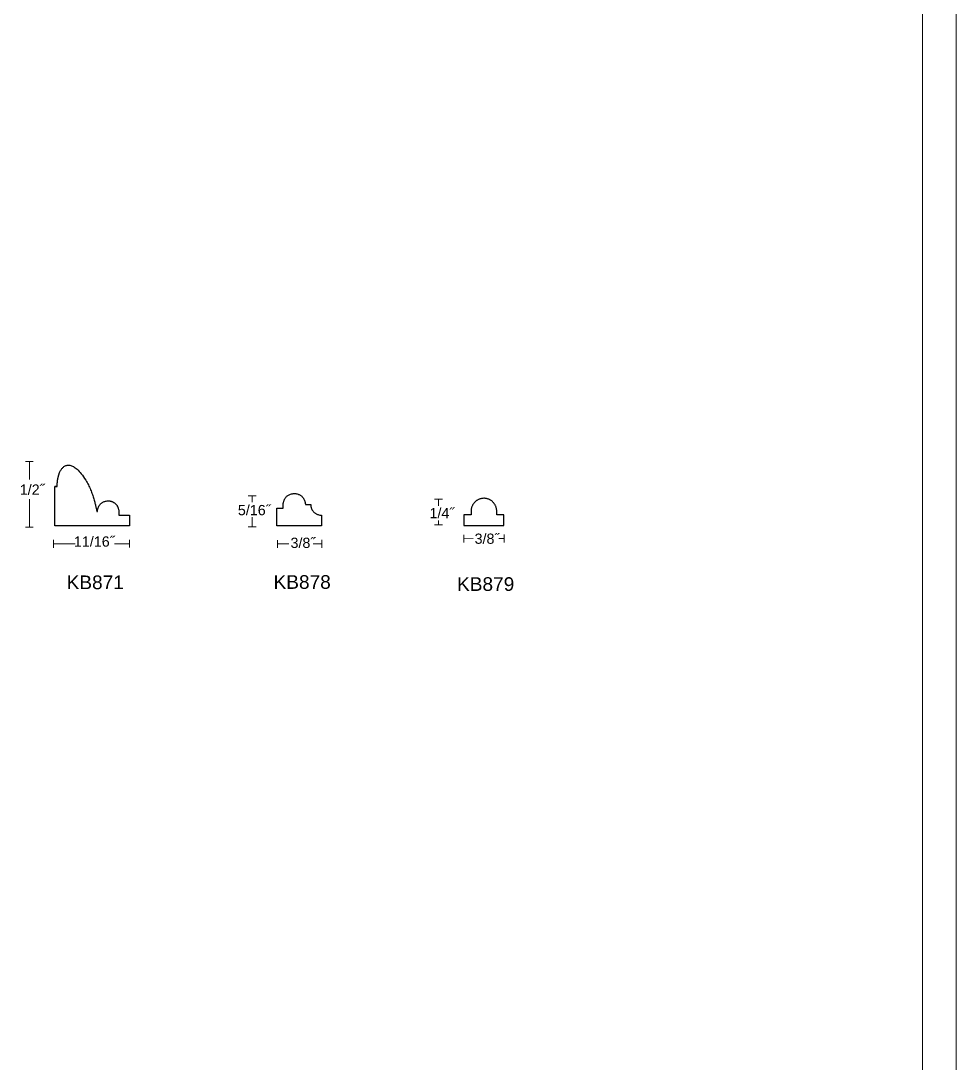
# Model space of a CAD drawing. Extents: x -7.6 to 25.2, y -14.8 to 21.1.
# Drawn here: x 16.98 to 25.2, y -5.66 to 3.5 of the extents above; entities that cross this region are included whole.
import ezdxf

# ---------------------------------------------------------------- set-up
doc = ezdxf.new("R2010")
doc.units = 0
doc.header["$MEASUREMENT"] = 0
doc.layers.add('DO NOT PLOT', color=2, linetype='Continuous', plot=False)
doc.layers.add('LAYER_1', color=7, linetype='Continuous')

# ---------------------------------------------------------------- blocks, each defined once
blk = doc.blocks.new('KB871')
at = {"flags": 128}
blk.add_lwpolyline([(0.0207, 0.3437), (0.0205, 0.3437), (0.0203, 0.3437), (0.02, 0.3437), (0.0196, 0.3437), (0.0192, 0.3437), (0.0187, 0.3437), (0.0181, 0.3437), (0.0175, 0.3437), (0.0168, 0.3437), (0.0161, 0.3437), (0.0153, 0.3437), (0.0145, 0.3437), (0.0137, 0.3437), (0.0129, 0.3437), (0.0121, 0.3437), (0.0112, 0.3437), (0.0103, 0.3437), (0.0095, 0.3437), (0.0086, 0.3437), (0.0078, 0.3437), (0.007, 0.3437), (0.0061, 0.3437), (0.0054, 0.3437), (0.0046, 0.3437), (0.0039, 0.3437), (0.0032, 0.3437), (0.0026, 0.3437), (0.002, 0.3437), (0.0015, 0.3437), (0.0011, 0.3437), (0.0007, 0.3437), (0.0004, 0.3437), (0.0002, 0.3437), (0, 0.3437), (0, 0.3437), (0, 0.3437), (0.0002, 0.3437), (0.0004, 0.3437), (0.0007, 0.3437), (0.0011, 0.3437), (0.0015, 0.3437), (0.002, 0.3437), (0.0026, 0.3437), (0.0032, 0.3437), (0.0039, 0.3437), (0.0046, 0.3437), (0.0054, 0.3437), (0.0061, 0.3437), (0.007, 0.3437), (0.0078, 0.3437), (0.0086, 0.3437), (0.0095, 0.3437), (0.0103, 0.3437), (0.0112, 0.3437), (0.0121, 0.3437), (0.0129, 0.3437), (0.0137, 0.3437), (0.0145, 0.3437), (0.0153, 0.3437), (0.0161, 0.3437), (0.0168, 0.3437), (0.0175, 0.3437), (0.0181, 0.3437), (0.0187, 0.3437), (0.0192, 0.3437), (0.0196, 0.3437), (0.02, 0.3437), (0.0203, 0.3437), (0.0205, 0.3437), (0.0207, 0.3437), (0.0207, 0.3437), (0.0207, 0.3453), (0.0207, 0.347), (0.0207, 0.3489), (0.0208, 0.3509), (0.0208, 0.3531), (0.0209, 0.3554), (0.021, 0.3578), (0.0211, 0.3604), (0.0212, 0.3631), (0.0214, 0.3659), (0.0216, 0.3688), (0.0218, 0.3717), (0.022, 0.3748), (0.0223, 0.378), (0.0225, 0.3813), (0.0229, 0.3846), (0.0233, 0.3881), (0.0237, 0.3916), (0.0241, 0.3951), (0.0246, 0.3988), (0.0251, 0.4024), (0.0257, 0.4062), (0.0264, 0.4099), (0.0271, 0.4137), (0.0278, 0.4176), (0.0286, 0.4214), (0.0294, 0.4253), (0.0303, 0.4292), (0.0313, 0.4331), (0.0323, 0.4371), (0.0334, 0.441), (0.0346, 0.4449), (0.0358, 0.4488), (0.0371, 0.4527), (0.0385, 0.4566), (0.04, 0.4604), (0.0425, 0.4668), (0.0452, 0.4731), (0.0482, 0.4792), (0.0514, 0.4851), (0.0548, 0.4908), (0.0585, 0.4963), (0.0624, 0.5016), (0.0665, 0.5065), (0.0708, 0.5111), (0.0754, 0.5153), (0.0802, 0.5192), (0.0853, 0.5226), (0.0906, 0.5256), (0.0961, 0.5281), (0.1018, 0.5301), (0.1077, 0.5315), (0.1139, 0.5324), (0.1203, 0.5327), (0.1269, 0.5323), (0.1337, 0.5313), (0.1408, 0.5295), (0.1481, 0.5271), (0.1556, 0.5239), (0.1633, 0.5199), (0.1712, 0.5151), (0.1794, 0.5095), (0.1877, 0.503), (0.1963, 0.4956), (0.2051, 0.4872), (0.2141, 0.4779), (0.2233, 0.4676), (0.2328, 0.4562), (0.2424, 0.4438), (0.2522, 0.4303), (0.2623, 0.4157), (0.2726, 0.4), (0.2786, 0.3898), (0.2844, 0.3795), (0.2899, 0.3691), (0.2952, 0.3586), (0.3004, 0.348), (0.3053, 0.3375), (0.31, 0.3269), (0.3144, 0.3163), (0.3187, 0.3058), (0.3228, 0.2954), (0.3267, 0.285), (0.3304, 0.2747), (0.3339, 0.2646), (0.3372, 0.2547), (0.3403, 0.2449), (0.3433, 0.2354), (0.346, 0.226), (0.3486, 0.217), (0.3511, 0.2082), (0.3533, 0.1997), (0.3554, 0.1916), (0.3574, 0.1838), (0.3592, 0.1763), (0.3608, 0.1693), (0.3623, 0.1627), (0.3636, 0.1566), (0.3648, 0.1509), (0.3659, 0.1457), (0.3668, 0.1411), (0.3676, 0.1369), (0.3682, 0.1334), (0.3687, 0.1304), (0.3691, 0.1281), (0.3694, 0.1264), (0.3696, 0.1254), (0.3697, 0.125), (0.3697, 0.125), (0.3697, 0.125), (0.3698, 0.125), (0.3698, 0.125), (0.3699, 0.125), (0.3701, 0.125), (0.3702, 0.125), (0.3703, 0.125), (0.3705, 0.125), (0.3707, 0.125), (0.3708, 0.125), (0.371, 0.125), (0.3712, 0.125), (0.3714, 0.125), (0.3717, 0.125), (0.3719, 0.125), (0.3721, 0.125), (0.3723, 0.125), (0.3725, 0.125), (0.3728, 0.125), (0.373, 0.125), (0.3732, 0.125), (0.3734, 0.125), (0.3736, 0.125), (0.3738, 0.125), (0.374, 0.125), (0.3742, 0.125), (0.3743, 0.125), (0.3745, 0.125), (0.3746, 0.125), (0.3747, 0.125), (0.3748, 0.125), (0.3749, 0.125), (0.3749, 0.125), (0.375, 0.125), (0.375, 0.125), (0.375, 0.1252), (0.375, 0.1258), (0.375, 0.1267), (0.3751, 0.128), (0.3752, 0.1296), (0.3754, 0.1314), (0.3757, 0.1336), (0.376, 0.136), (0.3764, 0.1386), (0.3769, 0.1414), (0.3776, 0.1445), (0.3784, 0.1477), (0.3793, 0.151), (0.3804, 0.1545), (0.3816, 0.158), (0.3831, 0.1617), (0.3847, 0.1654), (0.3865, 0.1691), (0.3885, 0.1729), (0.3908, 0.1766), (0.3933, 0.1803), (0.396, 0.184), (0.3991, 0.1876), (0.4023, 0.1911), (0.4059, 0.1946), (0.4098, 0.1978), (0.414, 0.201), (0.4185, 0.2039), (0.4233, 0.2067), (0.4285, 0.2092), (0.434, 0.2115), (0.4399, 0.2136), (0.4462, 0.2153), (0.4529, 0.2168), (0.46, 0.2179), (0.4675, 0.2187), (0.4704, 0.2188), (0.4733, 0.2187), (0.4764, 0.2185), (0.4795, 0.2182), (0.4827, 0.2178), (0.486, 0.2172), (0.4894, 0.2164), (0.4927, 0.2156), (0.4962, 0.2145), (0.4996, 0.2134), (0.5031, 0.2121), (0.5065, 0.2106), (0.51, 0.209), (0.5134, 0.2073), (0.5168, 0.2053), (0.5202, 0.2033), (0.5235, 0.201), (0.5267, 0.1986), (0.5299, 0.1961), (0.533, 0.1933), (0.536, 0.1904), (0.5389, 0.1874), (0.5417, 0.1841), (0.5444, 0.1807), (0.5469, 0.1771), (0.5492, 0.1733), (0.5515, 0.1693), (0.5535, 0.1652), (0.5554, 0.1608), (0.557, 0.1563), (0.5585, 0.1516), (0.5598, 0.1467), (0.5608, 0.1415), (0.5616, 0.1362), (0.5622, 0.1307), (0.5625, 0.125), (0.5625, 0.1249), (0.5625, 0.1247), (0.5625, 0.1244), (0.5625, 0.1239), (0.5625, 0.1234), (0.5625, 0.1227), (0.5625, 0.1219), (0.5625, 0.1211), (0.5625, 0.1201), (0.5625, 0.1191), (0.5625, 0.118), (0.5625, 0.1169), (0.5625, 0.1157), (0.5625, 0.1145), (0.5625, 0.1132), (0.5625, 0.112), (0.5625, 0.1107), (0.5625, 0.1094), (0.5625, 0.1081), (0.5625, 0.1068), (0.5625, 0.1055), (0.5625, 0.1043), (0.5625, 0.103), (0.5625, 0.1019), (0.5625, 0.1007), (0.5625, 0.0996), (0.5625, 0.0986), (0.5625, 0.0977), (0.5625, 0.0968), (0.5625, 0.0961), (0.5625, 0.0954), (0.5625, 0.0948), (0.5625, 0.0944), (0.5625, 0.094), (0.5625, 0.0938), (0.5625, 0.0938), (0.5627, 0.0938), (0.5633, 0.0938), (0.5643, 0.0938), (0.5657, 0.0938), (0.5674, 0.0938), (0.5694, 0.0938), (0.5717, 0.0938), (0.5743, 0.0938), (0.5771, 0.0938), (0.5802, 0.0938), (0.5834, 0.0938), (0.5868, 0.0938), (0.5903, 0.0938), (0.594, 0.0938), (0.5977, 0.0938), (0.6016, 0.0938), (0.6054, 0.0938), (0.6093, 0.0938), (0.6133, 0.0938), (0.6171, 0.0938), (0.621, 0.0938), (0.6247, 0.0938), (0.6284, 0.0938), (0.6319, 0.0938), (0.6353, 0.0938), (0.6385, 0.0938), (0.6416, 0.0938), (0.6444, 0.0938), (0.647, 0.0938), (0.6493, 0.0938), (0.6513, 0.0938), (0.653, 0.0938), (0.6544, 0.0938), (0.6554, 0.0938), (0.656, 0.0938), (0.6562, 0.0938), (0.6562, 0.0935), (0.6562, 0.0929), (0.6562, 0.0919), (0.6562, 0.0905), (0.6562, 0.0888), (0.6562, 0.0868), (0.6562, 0.0845), (0.6562, 0.0819), (0.6562, 0.0791), (0.6562, 0.0761), (0.6562, 0.0728), (0.6562, 0.0694), (0.6562, 0.0659), (0.6562, 0.0622), (0.6562, 0.0585), (0.6562, 0.0547), (0.6562, 0.0508), (0.6562, 0.0469), (0.6562, 0.043), (0.6562, 0.0391), (0.6562, 0.0353), (0.6562, 0.0315), (0.6562, 0.0278), (0.6562, 0.0243), (0.6562, 0.0209), (0.6562, 0.0177), (0.6562, 0.0146), (0.6562, 0.0118), (0.6562, 0.0093), (0.6562, 0.0069), (0.6562, 0.0049), (0.6562, 0.0032), (0.6562, 0.0018), (0.6562, 0.0008), (0.6562, 0.0002), (0.6562, 0), (0.6547, 0), (0.6504, 0), (0.6433, 0), (0.6337, 0), (0.6218, 0), (0.6076, 0), (0.5914, 0), (0.5734, 0), (0.5537, 0), (0.5325, 0), (0.5099, 0), (0.4861, 0), (0.4613, 0), (0.4357, 0), (0.4094, 0), (0.3826, 0), (0.3554, 0), (0.3281, 0), (0.3008, 0), (0.2737, 0), (0.2468, 0), (0.2205, 0), (0.1949, 0), (0.1701, 0), (0.1464, 0), (0.1238, 0), (0.1025, 0), (0.0828, 0), (0.0648, 0), (0.0486, 0), (0.0345, 0), (0.0225, 0), (0.0129, 0), (0.0059, 0), (0.0015, 0), (0, 0), (0, 0.0008), (0, 0.0031), (0, 0.0068), (0, 0.0118), (0, 0.0181), (0, 0.0255), (0, 0.0339), (0, 0.0434), (0, 0.0537), (0, 0.0648), (0, 0.0767), (0, 0.0891), (0, 0.1021), (0, 0.1155), (0, 0.1293), (0, 0.1433), (0, 0.1576), (0, 0.1719), (0, 0.1862), (0, 0.2004), (0, 0.2144), (0, 0.2282), (0, 0.2416), (0, 0.2546), (0, 0.2671), (0, 0.2789), (0, 0.29), (0, 0.3004), (0, 0.3098), (0, 0.3183), (0, 0.3257), (0, 0.3319), (0, 0.337), (0, 0.3407), (0, 0.343), (0, 0.3437)], dxfattribs=at)
blk = doc.blocks.new('KB878')
at = {"flags": 128}
blk.add_lwpolyline([(0.1953, 0), (0.179, 0), (0.1629, 0), (0.1469, 0), (0.1313, 0), (0.116, 0), (0.1013, 0), (0.0871, 0), (0.0737, 0), (0.061, 0), (0.0493, 0), (0.0386, 0), (0.0289, 0), (0.0205, 0), (0.0134, 0), (0.0077, 0), (0.0035, 0), (0.0009, 0), (0, 0), (0, 0.0004), (0, 0.0014), (0, 0.0031), (0, 0.0054), (0, 0.0082), (0, 0.0116), (0, 0.0154), (0, 0.0197), (0, 0.0244), (0, 0.0295), (0, 0.0348), (0, 0.0405), (0, 0.0464), (0, 0.0525), (0, 0.0588), (0, 0.0652), (0, 0.0716), (0, 0.0781), (0, 0.0846), (0, 0.0911), (0, 0.0975), (0, 0.1037), (0, 0.1098), (0, 0.1157), (0, 0.1214), (0, 0.1268), (0, 0.1318), (0, 0.1365), (0, 0.1408), (0, 0.1447), (0, 0.148), (0, 0.1509), (0, 0.1532), (0, 0.1549), (0, 0.1559), (0, 0.1563), (0.0001, 0.1563), (0.0005, 0.1563), (0.0011, 0.1563), (0.0019, 0.1563), (0.0029, 0.1563), (0.0041, 0.1563), (0.0055, 0.1563), (0.007, 0.1563), (0.0086, 0.1563), (0.0104, 0.1563), (0.0123, 0.1563), (0.0143, 0.1563), (0.0164, 0.1563), (0.0186, 0.1563), (0.0208, 0.1563), (0.0231, 0.1563), (0.0253, 0.1563), (0.0276, 0.1563), (0.0299, 0.1563), (0.0322, 0.1563), (0.0345, 0.1563), (0.0367, 0.1563), (0.0389, 0.1563), (0.041, 0.1563), (0.043, 0.1563), (0.0449, 0.1563), (0.0466, 0.1563), (0.0483, 0.1563), (0.0498, 0.1563), (0.0512, 0.1563), (0.0524, 0.1563), (0.0534, 0.1563), (0.0542, 0.1563), (0.0548, 0.1563), (0.0552, 0.1563), (0.0553, 0.1563), (0.0551, 0.1577), (0.0548, 0.1595), (0.0546, 0.1616), (0.0544, 0.1642), (0.0542, 0.167), (0.0541, 0.1702), (0.054, 0.1737), (0.0541, 0.1774), (0.0542, 0.1813), (0.0545, 0.1855), (0.0548, 0.1898), (0.0554, 0.1943), (0.056, 0.1989), (0.0569, 0.2036), (0.058, 0.2084), (0.0592, 0.2133), (0.0607, 0.2182), (0.0624, 0.2231), (0.0644, 0.228), (0.0667, 0.2328), (0.0692, 0.2376), (0.0721, 0.2423), (0.0753, 0.2469), (0.0788, 0.2513), (0.0826, 0.2556), (0.0868, 0.2597), (0.0914, 0.2636), (0.0964, 0.2672), (0.1019, 0.2706), (0.1077, 0.2737), (0.114, 0.2765), (0.1207, 0.2789), (0.128, 0.281), (0.1357, 0.2827), (0.1439, 0.284), (0.1526, 0.2849), (0.1598, 0.2845), (0.1667, 0.2837), (0.1732, 0.2826), (0.1793, 0.2811), (0.1852, 0.2793), (0.1907, 0.2773), (0.1959, 0.275), (0.2008, 0.2724), (0.2054, 0.2696), (0.2098, 0.2666), (0.2138, 0.2634), (0.2176, 0.26), (0.2212, 0.2565), (0.2244, 0.2529), (0.2275, 0.2492), (0.2303, 0.2454), (0.2329, 0.2416), (0.2352, 0.2377), (0.2374, 0.2339), (0.2393, 0.23), (0.2411, 0.2262), (0.2427, 0.2224), (0.2441, 0.2187), (0.2453, 0.2151), (0.2464, 0.2116), (0.2473, 0.2083), (0.2481, 0.2051), (0.2487, 0.2021), (0.2492, 0.1994), (0.2496, 0.1968), (0.2499, 0.1945), (0.2501, 0.1925), (0.2502, 0.1907), (0.2502, 0.1893), (0.2501, 0.1882), (0.25, 0.1875), (0.2501, 0.1875), (0.2504, 0.1875), (0.2509, 0.1875), (0.2516, 0.1875), (0.2525, 0.1875), (0.2535, 0.1875), (0.2546, 0.1875), (0.2559, 0.1875), (0.2573, 0.1875), (0.2588, 0.1875), (0.2605, 0.1875), (0.2621, 0.1875), (0.2639, 0.1875), (0.2657, 0.1875), (0.2676, 0.1875), (0.2695, 0.1875), (0.2715, 0.1875), (0.2734, 0.1875), (0.2754, 0.1875), (0.2773, 0.1875), (0.2792, 0.1875), (0.2811, 0.1875), (0.2829, 0.1875), (0.2847, 0.1875), (0.2864, 0.1875), (0.288, 0.1875), (0.2895, 0.1875), (0.2909, 0.1875), (0.2922, 0.1875), (0.2934, 0.1875), (0.2944, 0.1875), (0.2953, 0.1875), (0.2959, 0.1875), (0.2964, 0.1875), (0.2968, 0.1875), (0.2969, 0.1875), (0.2969, 0.1873), (0.2969, 0.1867), (0.2969, 0.1858), (0.297, 0.1845), (0.2971, 0.1829), (0.2972, 0.181), (0.2975, 0.1788), (0.2978, 0.1764), (0.2982, 0.1738), (0.2987, 0.1709), (0.2993, 0.1679), (0.3001, 0.1646), (0.301, 0.1613), (0.3021, 0.1578), (0.3033, 0.1542), (0.3047, 0.1505), (0.3064, 0.1468), (0.3082, 0.1431), (0.3102, 0.1393), (0.3125, 0.1355), (0.315, 0.1318), (0.3178, 0.1281), (0.3208, 0.1245), (0.3242, 0.1209), (0.3278, 0.1175), (0.3317, 0.1143), (0.336, 0.1111), (0.3405, 0.1082), (0.3455, 0.1055), (0.3507, 0.1029), (0.3564, 0.1007), (0.3624, 0.0987), (0.3688, 0.097), (0.3757, 0.0955), (0.3829, 0.0945), (0.3906, 0.0938), (0.3906, 0.0935), (0.3906, 0.0929), (0.3906, 0.0919), (0.3906, 0.0905), (0.3906, 0.0888), (0.3906, 0.0868), (0.3906, 0.0845), (0.3906, 0.0819), (0.3906, 0.0791), (0.3906, 0.0761), (0.3906, 0.0728), (0.3906, 0.0694), (0.3906, 0.0659), (0.3906, 0.0622), (0.3906, 0.0585), (0.3906, 0.0547), (0.3906, 0.0508), (0.3906, 0.0469), (0.3906, 0.043), (0.3906, 0.0391), (0.3906, 0.0353), (0.3906, 0.0315), (0.3906, 0.0278), (0.3906, 0.0243), (0.3906, 0.0209), (0.3906, 0.0177), (0.3906, 0.0146), (0.3906, 0.0118), (0.3906, 0.0093), (0.3906, 0.0069), (0.3906, 0.0049), (0.3906, 0.0032), (0.3906, 0.0018), (0.3906, 0.0008), (0.3906, 0.0002), (0.3906, 0), (0.3897, 0), (0.3871, 0), (0.3829, 0), (0.3772, 0), (0.3701, 0), (0.3617, 0), (0.352, 0), (0.3413, 0), (0.3296, 0), (0.3169, 0), (0.3035, 0), (0.2893, 0), (0.2746, 0), (0.2593, 0), (0.2437, 0), (0.2277, 0), (0.2116, 0)], close=True, dxfattribs=at)
blk = doc.blocks.new('KB879')
at = {"flags": 128}
blk.add_lwpolyline([(0.0625, 0.128), (0.0625, 0.1279), (0.0625, 0.1277), (0.0625, 0.1273), (0.0625, 0.1268), (0.0625, 0.1262), (0.0625, 0.1255), (0.0625, 0.1246), (0.0625, 0.1237), (0.0625, 0.1227), (0.0625, 0.1215), (0.0625, 0.1204), (0.0625, 0.1191), (0.0625, 0.1178), (0.0625, 0.1165), (0.0625, 0.1151), (0.0625, 0.1137), (0.0625, 0.1123), (0.0625, 0.1109), (0.0625, 0.1095), (0.0625, 0.108), (0.0625, 0.1066), (0.0625, 0.1053), (0.0625, 0.1039), (0.0625, 0.1026), (0.0625, 0.1014), (0.0625, 0.1002), (0.0625, 0.0991), (0.0625, 0.0981), (0.0625, 0.0971), (0.0625, 0.0963), (0.0625, 0.0955), (0.0625, 0.0949), (0.0625, 0.0944), (0.0625, 0.0941), (0.0625, 0.0938), (0.0625, 0.0938), (0.0624, 0.0938), (0.0619, 0.0938), (0.0613, 0.0938), (0.0604, 0.0938), (0.0592, 0.0938), (0.0579, 0.0938), (0.0563, 0.0938), (0.0546, 0.0938), (0.0527, 0.0938), (0.0507, 0.0938), (0.0486, 0.0938), (0.0463, 0.0938), (0.0439, 0.0938), (0.0415, 0.0938), (0.039, 0.0938), (0.0364, 0.0938), (0.0338, 0.0938), (0.0312, 0.0938), (0.0286, 0.0938), (0.0261, 0.0938), (0.0235, 0.0938), (0.021, 0.0938), (0.0186, 0.0938), (0.0162, 0.0938), (0.0139, 0.0938), (0.0118, 0.0938), (0.0098, 0.0938), (0.0079, 0.0938), (0.0062, 0.0938), (0.0046, 0.0938), (0.0033, 0.0938), (0.0021, 0.0938), (0.0012, 0.0938), (0.0006, 0.0938), (0.0001, 0.0938), (0, 0.0938), (0, 0.0935), (0, 0.0929), (0, 0.0919), (0, 0.0905), (0, 0.0888), (0, 0.0868), (0, 0.0845), (0, 0.0819), (0, 0.0791), (0, 0.0761), (0, 0.0728), (0, 0.0694), (0, 0.0659), (0, 0.0622), (0, 0.0585), (0, 0.0547), (0, 0.0508), (0, 0.0469), (0, 0.043), (0, 0.0391), (0, 0.0353), (0, 0.0315), (0, 0.0278), (0, 0.0243), (0, 0.0209), (0, 0.0177), (0, 0.0146), (0, 0.0118), (0, 0.0093), (0, 0.0069), (0, 0.0049), (0, 0.0032), (0, 0.0018), (0, 0.0008), (0, 0.0002), (0, 0), (0.0008, 0), (0.0031, 0), (0.0069, 0), (0.012, 0), (0.0184, 0), (0.026, 0), (0.0346, 0), (0.0443, 0), (0.0548, 0), (0.0662, 0), (0.0783, 0), (0.091, 0), (0.1042, 0), (0.1179, 0), (0.132, 0), (0.1464, 0), (0.1609, 0), (0.1755, 0), (0.1901, 0), (0.2046, 0), (0.2189, 0), (0.233, 0), (0.2467, 0), (0.26, 0), (0.2727, 0), (0.2848, 0), (0.2961, 0), (0.3067, 0), (0.3163, 0), (0.325, 0), (0.3325, 0), (0.3389, 0), (0.344, 0), (0.3478, 0), (0.3502, 0), (0.351, 0), (0.351, 0.0002), (0.351, 0.0008), (0.351, 0.0018), (0.351, 0.0032), (0.351, 0.0049), (0.351, 0.0069), (0.351, 0.0093), (0.351, 0.0118), (0.351, 0.0146), (0.351, 0.0177), (0.351, 0.0209), (0.351, 0.0243), (0.351, 0.0278), (0.351, 0.0315), (0.351, 0.0353), (0.351, 0.0391), (0.351, 0.043), (0.351, 0.0469), (0.351, 0.0508), (0.351, 0.0547), (0.351, 0.0585), (0.351, 0.0622), (0.351, 0.0659), (0.351, 0.0694), (0.351, 0.0728), (0.351, 0.0761), (0.351, 0.0791), (0.351, 0.0819), (0.351, 0.0845), (0.351, 0.0868), (0.351, 0.0888), (0.351, 0.0905), (0.351, 0.0919), (0.351, 0.0929), (0.351, 0.0935), (0.351, 0.0938), (0.3508, 0.0938), (0.3504, 0.0938), (0.3497, 0.0938), (0.3488, 0.0938), (0.3477, 0.0938), (0.3463, 0.0938), (0.3447, 0.0938), (0.343, 0.0938), (0.3411, 0.0938), (0.3391, 0.0938), (0.3369, 0.0938), (0.3347, 0.0939), (0.3323, 0.0939), (0.3298, 0.0939), (0.3273, 0.0939), (0.3247, 0.0939), (0.3221, 0.0939), (0.3195, 0.094), (0.3169, 0.094), (0.3143, 0.094), (0.3117, 0.094), (0.3092, 0.094), (0.3068, 0.094), (0.3044, 0.0941), (0.3021, 0.0941), (0.2999, 0.0941), (0.2979, 0.0941), (0.296, 0.0941), (0.2943, 0.0941), (0.2927, 0.0941), (0.2914, 0.0941), (0.2902, 0.0941), (0.2893, 0.0941), (0.2886, 0.0942), (0.2882, 0.0942), (0.2881, 0.0942), (0.2881, 0.0942), (0.2881, 0.0945), (0.2881, 0.095), (0.2881, 0.0956), (0.2881, 0.0963), (0.2881, 0.0972), (0.2881, 0.0982), (0.2881, 0.0993), (0.2881, 0.1005), (0.2881, 0.1019), (0.2881, 0.1033), (0.2881, 0.1047), (0.2881, 0.1063), (0.2881, 0.1079), (0.2881, 0.1095), (0.2881, 0.1112), (0.2881, 0.1129), (0.2881, 0.1146), (0.2881, 0.1163), (0.2881, 0.118), (0.2881, 0.1196), (0.2881, 0.1213), (0.288, 0.1229), (0.288, 0.1244), (0.288, 0.1259), (0.288, 0.1273), (0.288, 0.1286), (0.288, 0.1299), (0.288, 0.131), (0.288, 0.132), (0.288, 0.1329), (0.288, 0.1336), (0.288, 0.1342), (0.288, 0.1346), (0.288, 0.1349), (0.288, 0.135), (0.2876, 0.1386), (0.2871, 0.1422), (0.2864, 0.1459), (0.2856, 0.1497), (0.2847, 0.1534), (0.2836, 0.1573), (0.2823, 0.1611), (0.281, 0.165), (0.2794, 0.1688), (0.2777, 0.1727), (0.2759, 0.1765), (0.2738, 0.1804), (0.2717, 0.1841), (0.2693, 0.1879), (0.2669, 0.1915), (0.2642, 0.1951), (0.2614, 0.1987), (0.2584, 0.2021), (0.2552, 0.2055), (0.2519, 0.2087), (0.2484, 0.2118), (0.2447, 0.2148), (0.2408, 0.2177), (0.2368, 0.2204), (0.2325, 0.223), (0.2281, 0.2254), (0.2235, 0.2276), (0.2188, 0.2296), (0.2138, 0.2315), (0.2086, 0.2331), (0.2033, 0.2345), (0.1977, 0.2357), (0.192, 0.2366), (0.186, 0.2373), (0.1799, 0.2378), (0.1735, 0.238), (0.1671, 0.2376), (0.1608, 0.2369), (0.1548, 0.2359), (0.149, 0.2347), (0.1434, 0.2332), (0.1381, 0.2316), (0.1329, 0.2297), (0.1279, 0.2276), (0.1231, 0.2252), (0.1185, 0.2228), (0.1142, 0.2201), (0.11, 0.2173), (0.106, 0.2143), (0.1022, 0.2111), (0.0986, 0.2079), (0.0951, 0.2045), (0.0919, 0.201), (0.0888, 0.1974), (0.0859, 0.1937), (0.0832, 0.19), (0.0807, 0.1862), (0.0784, 0.1823), (0.0762, 0.1783), (0.0742, 0.1744), (0.0723, 0.1704), (0.0706, 0.1664), (0.0691, 0.1624), (0.0678, 0.1584), (0.0666, 0.1544), (0.0655, 0.1505), (0.0646, 0.1466), (0.0639, 0.1427), (0.0633, 0.1389), (0.0627, 0.1333), (0.0625, 0.128)], dxfattribs=at)

msp = doc.modelspace()

# ---------------------------------------------------------------- linework, layer by layer
at = {"linetype": 'Continuous', "lineweight": 0}
for p, q in [((17.0214, -0.3729), (17.0905, -0.3729)), ((17.056, -0.3729), (17.056, -0.5299)), ((17.056, -0.7049), (17.056, -0.9502)), ((18.979, -0.6731), (19.0481, -0.6731)), ((19.0135, -0.6731), (19.0135, -0.7284)), ((20.6179, -0.7049), (20.687, -0.7049)), ((20.6524, -0.7049), (20.6524, -0.7615)), ((19.014, -0.8628), (19.0135, -0.9452)), ((20.6524, -0.8907), (20.6524, -0.9285)), ((17.0214, -0.9502), (17.0905, -0.9502)), ((18.979, -0.9452), (19.0481, -0.9452)), ((20.6179, -0.9285), (20.687, -0.9285)), ((17.2677, -1.0612), (17.2678, -1.1303)), ((17.4573, -1.0951), (17.2678, -1.0957)), ((17.9369, -1.0945), (17.8034, -1.0945)), ((17.9368, -1.0599), (17.9369, -1.1291)), ((19.2361, -1.0627), (19.2362, -1.1318)), ((19.3367, -1.0969), (19.2361, -1.0973)), ((19.6265, -1.096), (19.5493, -1.096)), ((19.6264, -1.0614), (19.6265, -1.1306)), ((20.8738, -1.0161), (20.8739, -1.0853)), ((20.9561, -1.0504), (20.8738, -1.0507)), ((21.228, -1.0496), (21.1817, -1.0496)), ((21.2279, -1.015), (21.228, -1.0842))]:
    msp.add_line(p, q, dxfattribs=at)
at = {"layer": 'DO NOT PLOT', "linetype": 'Continuous', "lineweight": 0}
msp.add_line((25.2016, 21.0605), (25.2019, -14.8163), dxfattribs=at)
at = {"layer": 'LAYER_1', "color": 7, "lineweight": 0}
msp.add_open_spline([(24.907, 20.6884), (24.907, 20.6884), (24.9067, -14.4107), (24.9067, -14.4107)], degree=3, dxfattribs=at)

# ---------------------------------------------------------------- block references
at = {"linetype": 'Continuous'}
for name, p in [('KB871', (17.2792, -0.9369)), ('KB878', (19.2318, -0.9383)), ('KB879', (20.8754, -0.9339))]:
    msp.add_blockref(name, p, dxfattribs=at)

# ---------------------------------------------------------------- texts
at = {"linetype": 'Continuous', "lineweight": 0, "attachment_point": 1}
for s, insert, char_height, width in [('{\\fArial|b0|i0|c0|p34;1/2˝}', (16.9713, -0.5745), 0.09, 0.480021), ('{\\fArial|b0|i0|c0|p34;5/16˝}', (18.8884, -0.7544), 0.09, 0.480021), ('{\\fArial|b0|i0|c0|p34;1/4˝}', (20.5728, -0.7811), 0.09, 0.480021), ('{\\fArial|b0|i0|c0|p34;\\W4.1197; \\W1;3/8˝}', (20.8251, -1.0057), 0.09, 0.504164), ('{\\fArial|b0|i0|c0|p34;\\W2.2384; \\W1;11/16˝}', (17.3691, -1.0308), 0.09, 0.504164), ('{\\fArial|b0|i0|c0|p34;\\W4.1197; \\W1;3/8˝}', (19.2073, -1.0422), 0.09, 0.504164), ('{\\fArial|b0|i0|c0|p34;\\W3.7009; \\W1;KB871}', (17.2108, -1.3741), 0.12, 0.835792), ('{\\fArial|b0|i0|c0|p34;\\W8.338; \\W1;KB878}', (18.8136, -1.3713), 0.12, 1.267752), ('{\\fArial|b0|i0|c0|p34;\\W7.3276; \\W1;KB879}', (20.4736, -1.3894), 0.12, 1.173626)]:
    msp.add_mtext(s, dxfattribs=dict(at, insert=insert, char_height=char_height, width=width))

doc.saveas('drawing.dxf')
